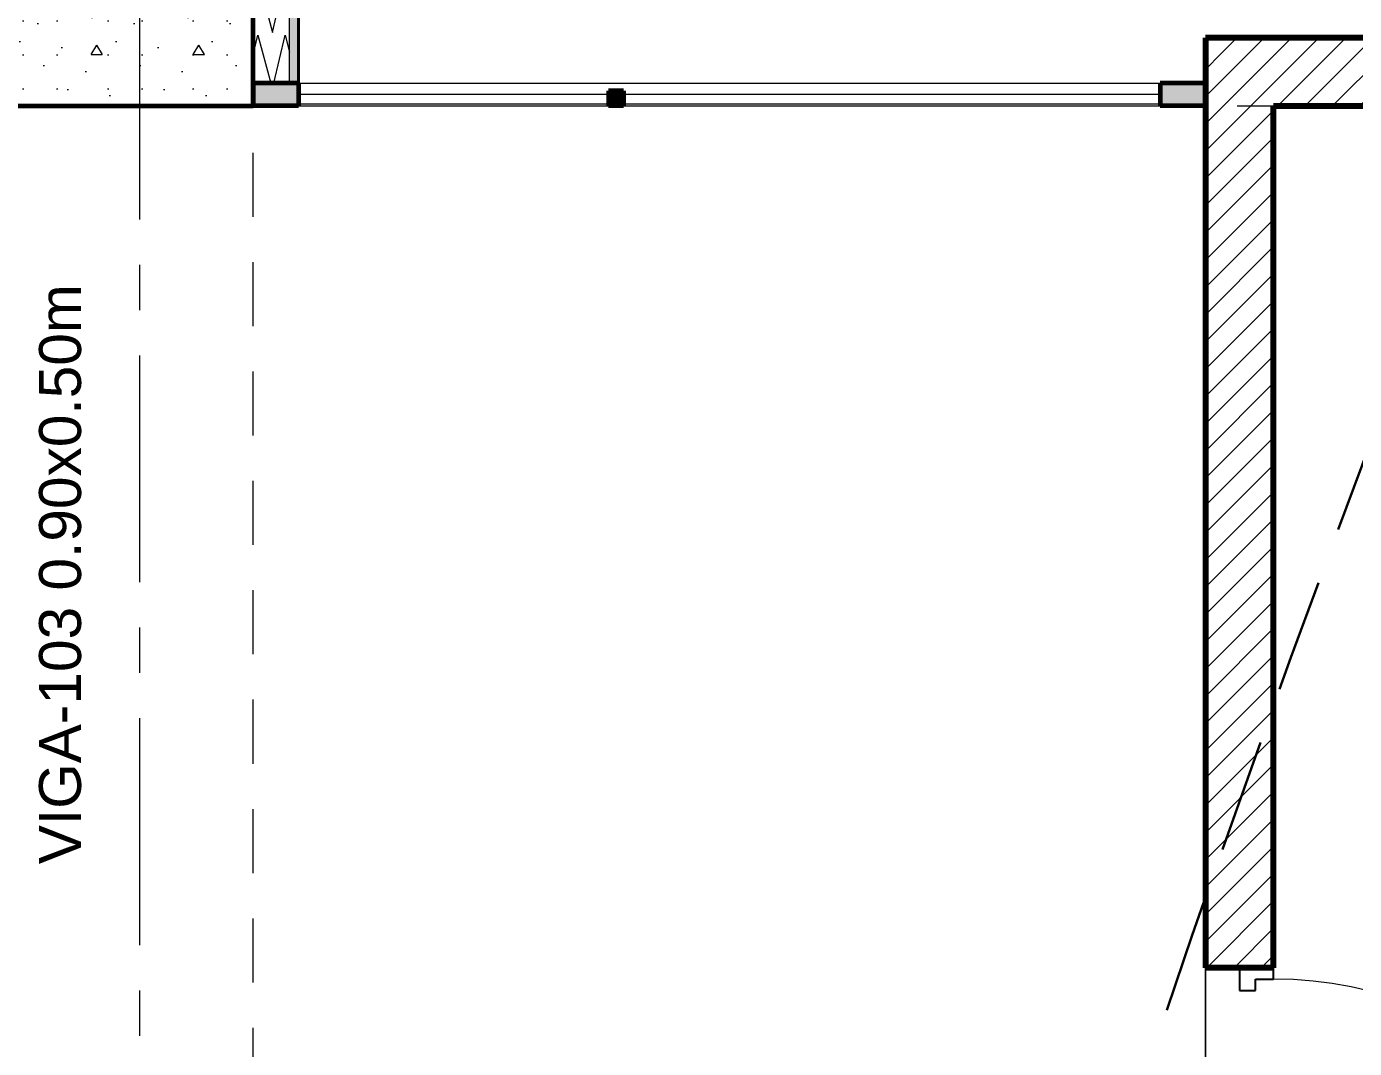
# Model space of a CAD drawing. Header units: inches. Extents: x -19 to 5698, y -728 to 92.
# Drawn here: x 321.57 to 324.498, y 27.622 to 29.875 of the extents above; entities that cross this region are included whole.
import ezdxf

# ---------------------------------------------------------------- set-up
doc = ezdxf.new("R2010")
doc.units = ezdxf.units.IN
doc.header["$MEASUREMENT"] = 0
doc.set_wipeout_variables(frame=1)
for name, pattern in [('HIDDEN', [0.375, 0.25, -0.125]), ('Hidden Line', [0.195611, 0.141111, -0.0545]), ('Punto & Raya', [0.65, 0.5, -0.075, 0, -0.075]), ('Wipeout_Contour', [1, 0, -1])]:
    doc.linetypes.add(name, pattern=pattern)
doc.layers.get('0').update_dxf_attribs({"color": 61})
doc.layers.add('00 conduct tomacorr', color=120, linetype='HIDDEN', lineweight=30)
for name, color, linetype in [('02 _ ARQ _ ALB _ Ejes Generales', 251, 'Continuous'), ('02 _ ARQ _ ZON _ Espacio.3D', 7, 'Continuous'), ('08 _ STR _ EXT _ 06 Columnas', 7, 'Continuous'), ('08 _ STR _ EXT _ 09 Vigas', 251, 'Continuous'), ('Acabado - Muros', 7, 'Continuous'), ('Estructura - 04 MURO', 7, 'Continuous'), ('Notas - Etiquetas', 7, 'Continuous')]:
    doc.layers.add(name, color=color, linetype=linetype)
doc.styles.add('Estilo_Generado_4', font='swisse.ttf')
doc.dimstyles.new('Estilo_Generado__8', dxfattribs={"dimtxt": 0.18, "dimasz": 0.0912, "dimexe": 0.18, "dimexo": 0.0625, "dimgap": 0, "dimtad": 0, "dimtih": 1, "dimtoh": 1, "dimdec": 4, "dimzin": 0, "dimdsep": 46, "dimcen": 0.09, "dimadec": 0, "dimazin": 0, "dimtfac": 1, "dimtdec": 4, "dimtmove": 0, "dimatfit": 3, "dimldrblk": 'ARROWHEAD_5', "dimfxl": 1, "dimtolj": 1, "dimtzin": 0, "dimarcsym": 0})
pattern_1 = [(45, (277.50006, 1e-08), (-0.030052038, 0.030052038), [])]

# ---------------------------------------------------------------- blocks, each defined once
blk = doc.blocks.new('*X207', base_point=(2412.1771, 0))
at = {"layer": 'Estructura - 04 MURO', "color": 9, "linetype": 'Continuous', "lineweight": 5}
for p, q in [((2456.7812, 30.9), (2456.7892, 30.87)), ((2456.7892, 30.87), (2456.7962, 30.9)), ((2456.7471, 30.8208), (2456.7571, 30.8639)), ((2456.7571, 30.8639), (2456.7892, 30.744)), ((2456.7892, 30.744), (2456.8171, 30.8639)), ((2456.8171, 30.8639), (2456.8271, 30.8267)), ((2456.7471, 30.6948), (2456.7571, 30.7379)), ((2456.7571, 30.7379), (2456.7892, 30.618)), ((2456.7892, 30.618), (2456.8171, 30.7379)), ((2456.8171, 30.7379), (2456.8271, 30.7007)), ((2456.7471, 30.5688), (2456.7571, 30.6119)), ((2456.7571, 30.6119), (2456.7892, 30.492)), ((2456.7892, 30.492), (2456.8171, 30.6119)), ((2456.8171, 30.6119), (2456.8271, 30.5747)), ((2456.7471, 30.4428), (2456.7571, 30.4859)), ((2456.7571, 30.4859), (2456.7892, 30.366)), ((2456.7892, 30.366), (2456.8171, 30.4859)), ((2456.8171, 30.4859), (2456.8271, 30.4487)), ((2456.7471, 30.3168), (2456.7571, 30.3599)), ((2456.7571, 30.3599), (2456.7892, 30.24)), ((2456.7892, 30.24), (2456.8171, 30.3599)), ((2456.8171, 30.3599), (2456.8271, 30.3227)), ((2456.7471, 30.1908), (2456.7571, 30.2339)), ((2456.7571, 30.2339), (2456.7892, 30.114)), ((2456.7892, 30.114), (2456.8171, 30.2339)), ((2456.8171, 30.2339), (2456.8271, 30.1967)), ((2456.7471, 30.0648), (2456.7571, 30.1079)), ((2456.7571, 30.1079), (2456.7892, 29.988)), ((2456.7892, 29.988), (2456.8171, 30.1079)), ((2456.8171, 30.1079), (2456.8271, 30.0707)), ((2456.7471, 29.9388), (2456.7571, 29.9819)), ((2456.7571, 29.9819), (2456.7892, 29.862)), ((2456.7892, 29.862), (2456.8171, 29.9819)), ((2456.8171, 29.9819), (2456.8271, 29.9447)), ((2456.7471, 29.8128), (2456.7571, 29.8559)), ((2456.7571, 29.8559), (2456.7855, 29.75)), ((2456.7925, 29.75), (2456.8171, 29.8559)), ((2456.8171, 29.8559), (2456.8271, 29.8187))]:
    blk.add_line(p, q, dxfattribs=at)
blk = doc.blocks.new('ARROWHEAD_5')
at = {"linetype": 'Continuous', "lineweight": 0}
blk.add_hatch(color=0, dxfattribs=at).paths.add_polyline_path([(-1, 0.2679), (0, 0), (-1, -0.2679)])
at = {"color": 0, "linetype": 'Continuous', "lineweight": 0}
blk.add_line((0, 0), (-1, 0), dxfattribs=at)

msp = doc.modelspace()

# ---------------------------------------------------------------- hatches: boundary and pattern name
at = {"layer": '08 _ STR _ EXT _ 06 Columnas', "linetype": 'Continuous', "lineweight": 9}
h = msp.add_hatch(dxfattribs=at)
h.set_pattern_fill('HORMIGÓN_EN_MASA_0002', style=0, pattern_type=2)
h.set_pattern_definition([(0, (277.50006, 1e-08), (0, 0.3897114), [0.024375, -0.200625]), (0, (277.61256, 0.19486), (0, 0.3897114), [0.024375, -0.200625]), (60, (277.50006, 1e-08), (-0.3375, 0.1948557), [0.024375, -0.200625]), (60, (277.72506, 1e-08), (-0.3375, 0.1948557), [0.024375, -0.200625]), (120, (277.52444, 1e-08), (0.3375, 0.1948557), [0.024375, -0.200625]), (120, (277.74944, 1e-08), (0.3375, 0.1948557), [0.024375, -0.200625]), (0, (277.50006, 0.0375), (0, 0.075), [0, -0.075, 0, -0.1125]), (45, (277.53756, 0.0375), (-0.05303301, 0.05303301), [0, -0.05625, 0, -0.09375])])
h.paths.add_polyline_path([(320.97, 29.7), (322.07, 29.7), (322.07, 31), (321.57, 31), (321.57, 30.2), (320.97, 30.2)])

# ---------------------------------------------------------------- linework, layer by layer
at = {"layer": '00 conduct tomacorr'}
msp.add_arc((312.5917, 20.6925, -0.0007), 9.606, 353.93021, 61.59973, dxfattribs=at)
at = {"layer": '02 _ ARQ _ ALB _ Ejes Generales', "color": 251, "linetype": 'Punto & Raya', "lineweight": 13, "true_color": 0x636466}
msp.add_line((321.82, 3.05), (321.82, 44.9), dxfattribs=at)
at = {"layer": '02 _ ARQ _ ZON _ Espacio.3D', "color": 254, "linetype": 'Continuous', "lineweight": 0, "flags": 128}
for points in [[(322.07, 31), (322.07, 29.7), (328.0701, 29.7), (328.0701, 30.2), (328.57, 30.2), (328.5701, 30.7), (328.92, 30.7), (328.92, 31.899), (330.2701, 31.899), (330.2701, 32.9963), (328.92, 32.9963), (328.9203, 36.3463), (321.57, 36.3463), (321.57, 39.4), (321.17, 39.4), (321.17, 39.75), (317.27, 39.75), (317.27, 29.75), (320.97, 29.75), (320.97, 30.2), (321.57, 30.2), (321.57, 31)], [(324.1701, 26.9), (328.57, 26.9), (328.57, 27), (328.9201, 27), (328.9201, 29.7), (324.32, 29.7), (324.3201, 27.8), (324.1701, 27.8)]]:
    msp.add_lwpolyline(points, close=True, dxfattribs=at)
msp.add_lwpolyline([(324.17, 27), (324.17, 29.7), (300.57, 29.7), (297.57, 29.7), (297.5701, 17.4)], dxfattribs=at)
at = {"layer": '08 _ STR _ EXT _ 06 Columnas', "color": 7, "linetype": 'Continuous', "lineweight": 60, "flags": 128}
msp.add_lwpolyline([(320.97, 29.7), (322.07, 29.7), (322.07, 31), (321.57, 31), (321.57, 30.2), (320.97, 30.2)], close=True, dxfattribs=at)
at = {"layer": '08 _ STR _ EXT _ 09 Vigas', "color": 251, "linetype": 'Hidden Line', "lineweight": 13, "true_color": 0x636466}
msp.add_line((322.07, 17.4), (322.07, 29.7), dxfattribs=at)
at = {"layer": 'Acabado - Muros', "color": 7, "linetype": 'Continuous', "lineweight": 60}
for p, q in [((322.07, 29.75), (322.07, 29.7)), ((324.17, 29.75), (324.17, 29.7))]:
    msp.add_line(p, q, dxfattribs=at)
at = {"layer": 'Estructura - 04 MURO', "color": 143, "linetype": 'Continuous', "lineweight": 5}
msp.add_line((322.15, 29.75), (322.15, 30.9), dxfattribs=at)
at = {"layer": 'Estructura - 04 MURO', "color": 165, "linetype": 'Continuous', "lineweight": 25}
for p, q in [((324.2801, 27.75), (324.2801, 27.775)), ((324.2801, 27.775), (324.3201, 27.775)), ((324.2451, 27.75), (324.2801, 27.75))]:
    msp.add_line(p, q, dxfattribs=at)
at = {"layer": 'Estructura - 04 MURO', "color": 143, "linetype": 'Continuous', "lineweight": 5, "flags": 128}
msp.add_lwpolyline([(322.15, 29.75), (322.07, 29.75)], dxfattribs=at)
at = {"layer": 'Estructura - 04 MURO', "color": 165, "linetype": 'Continuous', "lineweight": 15}
msp.add_arc((324.3201, 26.925), 0.85, 0.0005, 90.0005, dxfattribs=at)

# ---------------------------------------------------------------- block references
at = {"layer": 'Estructura - 04 MURO', "color": 7, "lineweight": 80}
msp.add_blockref('*X207', (277.5001, 0), dxfattribs=at)

# ---------------------------------------------------------------- texts
at = {"layer": 'Notas - Etiquetas', "color": 171, "linetype": 'Continuous', "lineweight": 13, "insert": (321.5976, 28.0284), "char_height": 0.0925, "attachment_point": 1, "rotation": 90, "style": 'Estilo_Generado_4'}
msp.add_mtext('\\A1;{\\pql;\\fSwis721 Ex BT|b0|i0|c0|p34;VIGA-103\\fSwis721 Ex BT|b0|i0|c0|p34; \\fSwis721 Ex BT|b0|i0|c0|p34;0.90\\fSwis721 Ex BT|b0|i0|c0|p34;x\\fSwis721 Ex BT|b0|i0|c0|p34;0.50\\fSwis721 Ex BT|b0|i0|c0|p34;m}', dxfattribs=at)

# ---------------------------------------------------------------- next in the draw order: wipeouts: each hides what was drawn before it
at = {"color": 254, "linetype": 'Wipeout_Contour', "lineweight": 0, "ltscale": 14743.979504}
msp.add_wipeout([(322.17, 29.75), (322.17, 29.7), (322.8535, 29.7), (322.8535, 29.733), (322.87, 29.733), (322.87, 29.75)], dxfattribs=at).dxf.layer = 'Acabado - Muros'

# ---------------------------------------------------------------- next in the draw order: hatches: boundary and pattern name
at = {"layer": 'Estructura - 04 MURO', "linetype": 'Continuous', "lineweight": 9}
msp.add_hatch(color=250, dxfattribs=at).paths.add_polyline_path([(322.15, 30.98), (322.15, 29.75), (322.17, 29.75), (322.17, 30.98)])

# ---------------------------------------------------------------- next in the draw order: linework, layer by layer
at = {"layer": 'Acabado - Muros', "color": 7, "linetype": 'Continuous', "lineweight": 60}
msp.add_line((322.17, 29.75), (322.07, 29.75), dxfattribs=at)
at = {"layer": 'Acabado - Muros', "color": 251, "linetype": 'Continuous', "lineweight": 13, "flags": 128}
msp.add_lwpolyline([(322.17, 29.7), (322.8535, 29.7)], dxfattribs=at)
at = {"layer": 'Estructura - 04 MURO', "color": 7, "linetype": 'Continuous', "lineweight": 40, "flags": 128}
for points in [[(322.17, 29.75), (322.17, 30.98)], [(322.17, 29.75), (322.15, 29.75)]]:
    msp.add_lwpolyline(points, dxfattribs=at)

# ---------------------------------------------------------------- next in the draw order: wipeouts: each hides what was drawn before it
at = {"color": 254, "linetype": 'Wipeout_Contour', "lineweight": 0, "ltscale": 14749.770436}
msp.add_wipeout([(322.87, 29.733), (322.8865, 29.733), (322.8865, 29.7), (324.07, 29.7), (324.07, 29.75), (322.87, 29.75)], dxfattribs=at).dxf.layer = 'Acabado - Muros'

# ---------------------------------------------------------------- next in the draw order: linework, layer by layer
at = {"layer": 'Acabado - Muros', "color": 7, "linetype": 'Continuous', "lineweight": 60}
msp.add_line((324.17, 29.75), (324.07, 29.75), dxfattribs=at)
at = {"layer": 'Acabado - Muros', "color": 251, "linetype": 'Continuous', "lineweight": 13, "flags": 128}
for points in [[(322.17, 29.75), (322.87, 29.75), (324.07, 29.75)], [(322.8865, 29.7), (324.07, 29.7)]]:
    msp.add_lwpolyline(points, dxfattribs=at)

# ---------------------------------------------------------------- next in the draw order: wipeouts: each hides what was drawn before it
at = {"color": 254, "linetype": 'Wipeout_Contour', "lineweight": 0, "ltscale": 9829.474087}
msp.add_wipeout([(322.8535, 29.705), (322.8535, 29.725), (322.17, 29.725), (322.17, 29.705)], dxfattribs=at).dxf.layer = 'Acabado - Muros'

# ---------------------------------------------------------------- next in the draw order: hatches: boundary and pattern name
at = {"layer": 'Acabado - Muros', "linetype": 'Continuous', "lineweight": 0}
msp.add_hatch(color=254, dxfattribs=at).paths.add_polyline_path([(322.17, 29.7), (322.17, 29.75), (322.07, 29.75), (322.07, 29.7)])

# ---------------------------------------------------------------- next in the draw order: linework, layer by layer
at = {"layer": 'Acabado - Muros', "color": 7, "linetype": 'Continuous', "lineweight": 60}
for p, q in [((322.17, 29.75), (322.17, 29.7)), ((322.8535, 29.733), (322.8535, 29.7)), ((322.17, 29.7), (322.07, 29.7))]:
    msp.add_line(p, q, dxfattribs=at)
at = {"layer": 'Acabado - Muros', "color": 7, "linetype": 'Continuous', "lineweight": 13, "flags": 128}
msp.add_lwpolyline([(322.8535, 29.705), (322.8535, 29.725), (322.17, 29.725), (322.17, 29.705)], close=True, dxfattribs=at)

# ---------------------------------------------------------------- next in the draw order: wipeouts: each hides what was drawn before it
at = {"color": 254, "linetype": 'Wipeout_Contour', "lineweight": 0, "ltscale": 9833.339804}
msp.add_wipeout([(324.07, 29.705), (324.07, 29.725), (322.8865, 29.725), (322.8865, 29.705)], dxfattribs=at).dxf.layer = 'Acabado - Muros'

# ---------------------------------------------------------------- next in the draw order: hatches: boundary and pattern name
at = {"layer": 'Acabado - Muros', "linetype": 'Continuous', "lineweight": 0}
for points in [[(322.8865, 29.733), (322.8535, 29.733), (322.8535, 29.7), (322.8865, 29.7)], [(324.07, 29.7), (324.17, 29.7), (324.17, 29.75), (324.07, 29.75)]]:
    msp.add_hatch(color=254, dxfattribs=at).paths.add_polyline_path(points)

# ---------------------------------------------------------------- next in the draw order: linework, layer by layer
at = {"layer": 'Acabado - Muros', "color": 7, "linetype": 'Continuous', "lineweight": 60}
for p, q in [((322.8865, 29.733), (322.8535, 29.733)), ((322.8865, 29.733), (322.8865, 29.7)), ((324.07, 29.75), (324.07, 29.7)), ((322.8865, 29.7), (322.8535, 29.7)), ((324.17, 29.7), (324.07, 29.7))]:
    msp.add_line(p, q, dxfattribs=at)
at = {"layer": 'Acabado - Muros', "color": 7, "linetype": 'Continuous', "lineweight": 13, "flags": 128}
msp.add_lwpolyline([(324.07, 29.705), (324.07, 29.725), (322.8865, 29.725), (322.8865, 29.705)], close=True, dxfattribs=at)

# ---------------------------------------------------------------- next in the draw order: wipeouts: each hides what was drawn before it
at = {"color": 254, "linetype": 'Wipeout_Contour', "lineweight": 0, "ltscale": 7377.725094}
msp.add_wipeout([(324.32, 29.7), (324.17, 29.85), (324.17, 29.7)], dxfattribs=at).dxf.layer = 'Estructura - 04 MURO'

# ---------------------------------------------------------------- next in the draw order: hatches: boundary and pattern name
at = {"layer": 'Estructura - 04 MURO', "linetype": 'Continuous', "lineweight": 5}
h = msp.add_hatch(dxfattribs=at)
h.set_pattern_fill('LADRILLO_COMÚN_0002', color=250, style=0, pattern_type=2)
h.set_pattern_definition(pattern_1)
h.paths.add_polyline_path([(324.32, 29.7), (324.17, 29.85), (324.17, 29.7)])

# ---------------------------------------------------------------- next in the draw order: wipeouts: each hides what was drawn before it
at = {"color": 254, "linetype": 'Wipeout_Contour', "lineweight": 0, "ltscale": 7376.889097}
msp.add_wipeout([(324.17, 29.85), (324.32, 29.7), (324.32, 29.85)], dxfattribs=at).dxf.layer = 'Estructura - 04 MURO'

# ---------------------------------------------------------------- next in the draw order: hatches: boundary and pattern name
at = {"layer": 'Estructura - 04 MURO', "linetype": 'Continuous', "lineweight": 5}
h = msp.add_hatch(dxfattribs=at)
h.set_pattern_fill('LADRILLO_COMÚN_0002', color=250, style=0, pattern_type=2)
h.set_pattern_definition(pattern_1)
h.paths.add_polyline_path([(324.17, 29.85), (324.32, 29.7), (324.32, 29.85)])

# ---------------------------------------------------------------- next in the draw order: linework, layer by layer
at = {"layer": 'Estructura - 04 MURO', "color": 7, "linetype": 'Continuous', "lineweight": 80, "flags": 128}
msp.add_lwpolyline([(324.17, 29.85), (324.17, 29.7)], dxfattribs=at)

# ---------------------------------------------------------------- next in the draw order: wipeouts: each hides what was drawn before it
at = {"color": 254, "linetype": 'Wipeout_Contour', "lineweight": 0, "ltscale": 9844.208861}
msp.add_wipeout([(324.32, 29.7), (328.07, 29.7), (328.07, 29.85), (324.32, 29.85)], dxfattribs=at).dxf.layer = 'Estructura - 04 MURO'

# ---------------------------------------------------------------- next in the draw order: hatches: boundary and pattern name
at = {"layer": 'Estructura - 04 MURO', "linetype": 'Continuous', "lineweight": 5}
h = msp.add_hatch(dxfattribs=at)
h.set_pattern_fill('LADRILLO_COMÚN_0002', color=250, style=0, pattern_type=2)
h.set_pattern_definition(pattern_1)
h.paths.add_polyline_path([(324.32, 29.7), (328.07, 29.7), (328.07, 29.85), (324.32, 29.85)])

# ---------------------------------------------------------------- next in the draw order: linework, layer by layer
at = {"layer": 'Estructura - 04 MURO', "color": 7, "linetype": 'Continuous', "lineweight": 80, "flags": 128}
for points in [[(328.07, 29.85), (324.17, 29.85)], [(324.32, 29.7), (328.07, 29.7)]]:
    msp.add_lwpolyline(points, dxfattribs=at)

# ---------------------------------------------------------------- next in the draw order: leaders
at = {"layer": 'Notas - Etiquetas', "color": 144, "linetype": 'Continuous', "lineweight": 13, "annotation_type": 0, "has_hookline": 1, "hookline_direction": 1, "text_width": 0.395}
msp.add_leader([(325.07, 29.715), (325.5005, 30.2756), (324.5678, 30.2756)], dimstyle='Estilo_Generado__8', dxfattribs=at)

# ---------------------------------------------------------------- next in the draw order: wipeouts: each hides what was drawn before it
at = {"color": 254, "linetype": 'Wipeout_Contour', "lineweight": 0, "ltscale": 9836.361451}
msp.add_wipeout([(324.32, 29.7), (324.17, 29.7), (324.1701, 27.8), (324.3201, 27.8)], dxfattribs=at).dxf.layer = 'Estructura - 04 MURO'

# ---------------------------------------------------------------- next in the draw order: hatches: boundary and pattern name
at = {"layer": 'Estructura - 04 MURO', "linetype": 'Continuous', "lineweight": 5}
h = msp.add_hatch(dxfattribs=at)
h.set_pattern_fill('LADRILLO_COMÚN_0002', color=250, style=0, pattern_type=2)
h.set_pattern_definition(pattern_1)
h.paths.add_polyline_path([(324.32, 29.7), (324.17, 29.7), (324.1701, 27.8), (324.3201, 27.8)])

# ---------------------------------------------------------------- next in the draw order: linework, layer by layer
at = {"layer": '00 conduct tomacorr'}
msp.add_arc((366.2031, 13.2829, -0.0007), 44.5208, 158.36134, 171.74292, dxfattribs=at)
at = {"layer": '08 _ STR _ EXT _ 09 Vigas', "color": 251, "linetype": 'Hidden Line', "lineweight": 13, "true_color": 0x636466}
msp.add_line((322.07, 29.7), (328.57, 29.7), dxfattribs=at)
at = {"layer": 'Estructura - 04 MURO', "color": 7, "linetype": 'Continuous', "lineweight": 80}
for p, q in [((324.2451, 27.8), (324.1701, 27.8)), ((324.2451, 27.8), (324.1701, 27.8)), ((324.3201, 27.8), (324.2451, 27.8)), ((324.3201, 27.8), (324.2451, 27.8)), ((324.3201, 27.8), (324.2451, 27.8))]:
    msp.add_line(p, q, dxfattribs=at)
at = {"layer": 'Estructura - 04 MURO', "color": 165, "linetype": 'Continuous', "lineweight": 25}
for p, q in [((324.3201, 27.8), (324.2451, 27.8)), ((324.2451, 27.8), (324.2451, 27.75)), ((324.3201, 27.775), (324.3201, 27.8))]:
    msp.add_line(p, q, dxfattribs=at)
at = {"layer": 'Estructura - 04 MURO', "color": 7, "linetype": 'Continuous', "lineweight": 80, "flags": 128}
for points in [[(324.17, 29.7), (324.1701, 27.8)], [(324.3201, 27.8), (324.32, 29.7)]]:
    msp.add_lwpolyline(points, dxfattribs=at)

doc.saveas('drawing.dxf')
